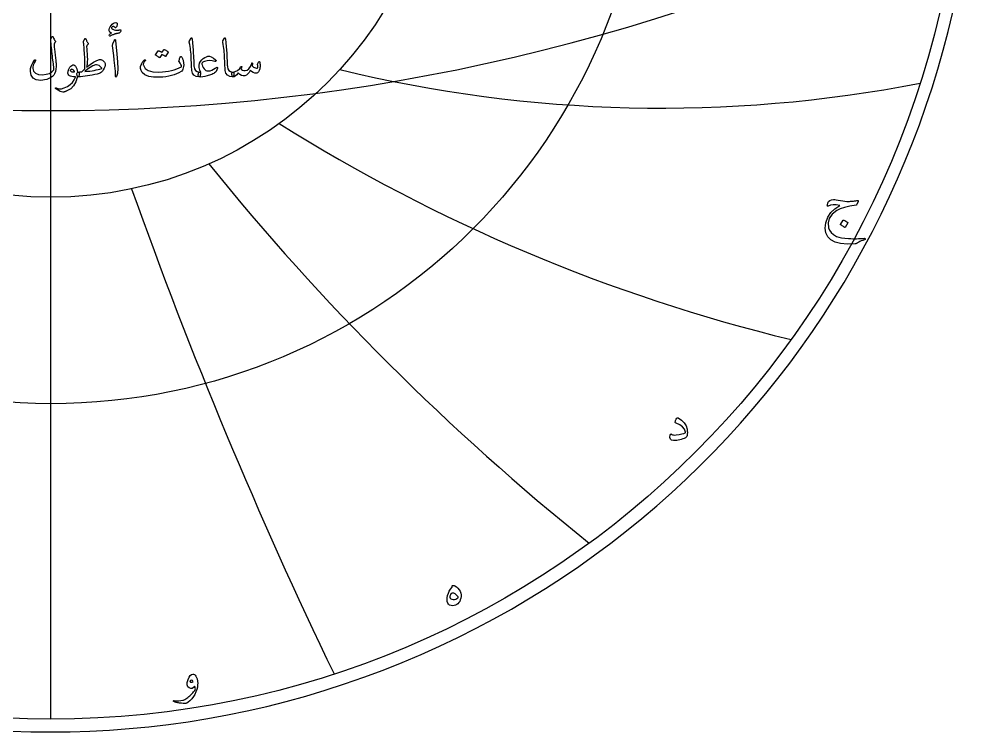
# Model space of a CAD drawing. Header units: millimetres. Extents: x -57 to 57, y -57 to 58.
# Drawn here: x -1.9 to 56.6, y -56.6 to -13 of the extents above; entities that cross this region are included whole.
import ezdxf

# ---------------------------------------------------------------- set-up
doc = ezdxf.new("R2010")
doc.units = ezdxf.units.MM
for name, color, linetype in [('CUT_OUTER', 1, 'Continuous'), ('ENGRAVE', 7, 'Continuous'), ('ENGRAVE_FINE', 8, 'Continuous'), ('TEXT', 5, 'Continuous')]:
    doc.layers.add(name, color=color, linetype=linetype)

msp = doc.modelspace()

# ---------------------------------------------------------------- linework, layer by layer
at = {"layer": 'CUT_OUTER'}
msp.add_arc((-0.0002, -0.0001), 56.5799, 134.296617, 87.801785, dxfattribs=at)
at = {"layer": 'ENGRAVE'}
for points in [[(0, -55.8), (0, 55.8)], [(0, -55.8), (0, -23.9096)]]:
    msp.add_lwpolyline(points, dxfattribs=at)
for radius in [55.8, 36.5261, 23.9096]:
    msp.add_circle((0, 0), radius, dxfattribs=at)
for centre, radius, start, end in [((37.3417, 64.6777), 83.137, 256.3176, 280.973176), ((70.1743, 70.1743), 105.7497, 237.894618, 256.386299), ((128.6075, 74.2516), 152.9292, 218.942336, 231.270124), ((286.4711, 76.7597), 298.8175, 199.58272, 205.746614)]:
    msp.add_arc(centre, radius, start, end, dxfattribs=at)
at = {"layer": 'ENGRAVE_FINE'}
msp.add_arc((0, 106.0028), 124.6138, 243.541053, 296.458947, dxfattribs=at)
at = {"layer": 'TEXT'}
for points in [[(4.1712, -13.8767), (4.1282, -13.8848), (4.0883, -13.8924), (4.0515, -13.8996), (4.0177, -13.9064), (3.9873, -13.913), (3.9604, -13.9196), (3.937, -13.9262), (3.9171, -13.9328), (3.8969, -13.9403), (3.8726, -13.9497), (3.8441, -13.961), (3.8115, -13.9741), (3.7748, -13.9892), (3.734, -14.0067), (3.689, -14.0264), (3.6399, -14.0483), (3.6199, -14.0549), (3.6028, -14.0549), (3.5885, -14.0483), (3.5772, -14.0351), (3.5704, -14.0027), (3.5896, -13.965), (3.6347, -13.9219), (3.7059, -13.8734), (3.6515, -13.8425), (3.6102, -13.8091), (3.5821, -13.7732), (3.5673, -13.7348), (3.5644, -13.6624), (3.5821, -13.5838), (3.6205, -13.4991), (3.6795, -13.4081), (3.7498, -13.3266), (3.8222, -13.2703), (3.8967, -13.2392), (3.9732, -13.2332), (4.0159, -13.2439), (4.045, -13.2662), (4.0604, -13.3), (4.0623, -13.3454), (4.0549, -13.3945), (4.0425, -13.4395), (4.0252, -13.4803), (4.0029, -13.517), (3.9806, -13.5428), (3.96, -13.5541), (3.941, -13.551), (3.9237, -13.5335), (3.9039, -13.5073), (3.8808, -13.4881), (3.8544, -13.476), (3.8247, -13.4708), (3.7936, -13.4708), (3.7661, -13.4774), (3.7424, -13.4906), (3.7224, -13.5104), (3.7078, -13.5343), (3.7034, -13.5566), (3.7094, -13.5772), (3.7257, -13.5962), (3.7867, -13.6414), (3.861, -13.6746), (3.9484, -13.6958), (4.0491, -13.7051), (4.0579, -13.7048), (4.0677, -13.7039), (4.0785, -13.7023), (4.0903, -13.7002), (4.1032, -13.6976), (4.1172, -13.6948), (4.1321, -13.6918), (4.1481, -13.6886), (4.1654, -13.6854), (4.1811, -13.6824), (4.1951, -13.6796), (4.2075, -13.6771), (4.2184, -13.6749), (4.2281, -13.6734), (4.2366, -13.6724), (4.2438, -13.6721), (4.2574, -13.6736), (4.2685, -13.6779), (4.2772, -13.6851), (4.2834, -13.6952), (4.2873, -13.7049), (4.2892, -13.7142), (4.289, -13.7231), (4.2867, -13.7315), (4.2547, -13.7913), (4.2248, -13.8355), (4.197, -13.8639), (4.1712, -13.8767)], [(0.066, -14.1011), (0.0718, -14.091), (0.0792, -14.0838), (0.0883, -14.0795), (0.099, -14.078), (0.1097, -14.0799), (0.1188, -14.0854), (0.1262, -14.0947), (0.132, -14.1077), (0.1627, -14.1834), (0.1955, -14.2488), (0.2304, -14.3039), (0.2673, -14.3486), (0.2782, -14.3647), (0.2813, -14.3833), (0.2766, -14.4043), (0.264, -14.4278), (0.256, -14.4392), (0.2483, -14.4501), (0.2411, -14.4606), (0.2343, -14.4707), (0.2279, -14.4802), (0.2219, -14.4889), (0.2164, -14.4967), (0.2112, -14.5037), (0.2025, -14.5165), (0.1963, -14.5318), (0.1926, -14.5495), (0.1914, -14.5697), (0.1953, -14.6267), (0.2005, -14.6889), (0.2069, -14.7563), (0.2145, -14.8288), (0.2232, -14.9064), (0.2326, -14.9892), (0.243, -15.0772), (0.2541, -15.1703), (0.2666, -15.2632), (0.2776, -15.3506), (0.2872, -15.4324), (0.2953, -15.5086), (0.3023, -15.5794), (0.3081, -15.6451), (0.313, -15.7056), (0.3168, -15.761), (0.3211, -15.925), (0.3077, -16.0803), (0.2766, -16.2269), (0.2277, -16.3649), (0.1801, -16.446), (0.1064, -16.5208), (0.0068, -16.5895), (-0.1188, -16.652), (-0.2549, -16.7038), (-0.3828, -16.7403), (-0.5024, -16.7615), (-0.6138, -16.7675), (-0.8926, -16.7292), (-1.0923, -16.624), (-1.2127, -16.452), (-1.254, -16.2131), (-1.2396, -16.0351), (-1.1929, -15.8608), (-1.1142, -15.6903), (-1.0032, -15.5234), (-0.9947, -15.5137), (-0.9859, -15.5077), (-0.9766, -15.5055), (-0.9669, -15.5069), (-0.9566, -15.5108), (-0.9488, -15.516), (-0.9434, -15.5224), (-0.9405, -15.53), (-0.9384, -15.5414), (-0.9389, -15.5523), (-0.9417, -15.5628), (-0.9471, -15.5729), (-1.0228, -15.7204), (-1.075, -15.846), (-1.1036, -15.9497), (-1.1088, -16.0316), (-1.0537, -16.208), (-0.9347, -16.3311), (-0.7518, -16.401), (-0.5049, -16.4177), (-0.2824, -16.3936), (-0.0932, -16.3377), (0.0625, -16.25), (0.1848, -16.1306), (0.1822, -16.073), (0.1778, -16.0056), (0.1715, -15.9286), (0.1633, -15.8419), (0.1531, -15.7452), (0.1407, -15.6385), (0.1259, -15.5217), (0.1089, -15.3947), (0.0928, -15.2637), (0.0775, -15.1348), (0.0631, -15.008), (0.0495, -14.8832), (0.0369, -14.7605), (0.0256, -14.6398), (0.0155, -14.5212), (0.0066, -14.4047), (-0.0066, -14.2925), (-0.006, -14.2797), (-0.0041, -14.2678), (-0.001, -14.2566), (0.0033, -14.2463)], [(2.079, -14.2199), (2.0868, -14.2115), (2.0938, -14.2059), (2.1, -14.2032), (2.1054, -14.2034), (2.1118, -14.2063), (2.1178, -14.2117), (2.1233, -14.2195), (2.1285, -14.2298), (2.1494, -14.2744), (2.1693, -14.3156), (2.1882, -14.3536), (2.206, -14.3882), (2.2231, -14.4192), (2.2395, -14.446), (2.2552, -14.4687), (2.2704, -14.4872), (2.2815, -14.5025), (2.2852, -14.5186), (2.2815, -14.5355), (2.2704, -14.5532), (2.2044, -14.6357), (2.1959, -14.6499), (2.1904, -14.6662), (2.1877, -14.6846), (2.1879, -14.705), (2.1986, -14.8607), (2.2077, -14.9979), (2.2151, -15.1165), (2.2209, -15.2165), (2.2252, -15.2982), (2.2283, -15.3617), (2.2302, -15.4071), (2.2308, -15.4343), (2.2301, -15.5148), (2.2279, -15.5911), (2.2243, -15.6633), (2.2192, -15.7313), (2.213, -15.7953), (2.2056, -15.8551), (2.1973, -15.9108), (2.1879, -15.9623), (2.4121, -15.7907), (2.6062, -15.6587), (2.7701, -15.5663), (2.904, -15.5135), (2.9636, -15.4995), (3.017, -15.4937), (3.0643, -15.4962), (3.1053, -15.5069), (3.1633, -15.537), (3.2183, -15.5845), (3.2705, -15.6492), (3.3198, -15.7313), (3.3274, -15.7509), (3.3305, -15.7734), (3.3291, -15.7988), (3.3231, -15.827), (3.2903, -15.9285), (3.2513, -16.025), (3.2062, -16.1166), (3.1548, -16.2032), (3.1049, -16.2589), (3.0343, -16.3072), (2.9432, -16.348), (2.8314, -16.3814), (2.6818, -16.4145), (2.5332, -16.4445), (2.3856, -16.4714), (2.239, -16.4953), (2.0937, -16.5158), (1.9499, -16.5328), (1.8075, -16.5463), (1.6665, -16.5563), (1.6506, -16.5518), (1.636, -16.5382), (1.6226, -16.5155), (1.6104, -16.4837), (1.5997, -16.4447), (1.5939, -16.407), (1.5931, -16.3705), (1.5972, -16.3352), (1.6065, -16.3045), (1.6211, -16.2816), (1.6411, -16.2665), (1.6665, -16.2593), (1.7002, -16.2575), (1.7321, -16.2552), (1.7621, -16.2525), (1.7902, -16.2494), (1.8165, -16.2463), (1.841, -16.2436), (1.8636, -16.2414), (1.8843, -16.2395), (2.0691, -16.0613), (2.0707, -16.0536), (2.0724, -16.0436), (2.074, -16.0313), (2.0757, -16.0168), (2.0773, -16), (2.079, -15.9809), (2.0806, -15.9595), (2.0823, -15.9359), (2.0837, -15.9102), (2.0848, -15.8827), (2.0854, -15.8533), (2.0856, -15.8221), (2.0856, -15.7892), (2.0856, -15.7548), (2.0856, -15.719), (2.0856, -15.6818), (2.0852, -15.6397), (2.0839, -15.5894), (2.0819, -15.5308), (2.079, -15.464), (2.0753, -15.3894), (2.0707, -15.3073), (2.0654, -15.2178), (2.0592, -15.1208), (2.045, -14.9057), (2.032, -14.7355), (2.0202, -14.6103), (2.0097, -14.5301), (2.0012, -14.4786), (1.9957, -14.4394), (1.993, -14.4126), (1.9932, -14.3981), (2.0032, -14.3709), (2.0134, -14.3453), (2.0238, -14.3214), (2.0344, -14.2991), (2.0453, -14.2781), (2.0563, -14.2579), (2.0676, -14.2385), (2.079, -14.2199)], [(3.8709, -14.3453), (3.9025, -14.2843), (3.9278, -14.2628), (3.947, -14.281), (3.96, -14.3387), (4.0359, -15.1472), (4.0811, -15.6435), (4.0912, -16.0399), (4.0662, -16.3365), (4.0062, -16.5332), (3.9953, -16.5493), (3.9856, -16.558), (3.9771, -16.5592), (3.9699, -16.553), (3.9641, -16.5433), (3.96, -16.5307), (3.9575, -16.5153), (3.9567, -16.4969), (3.9567, -16.354), (3.9501, -16.2024), (3.9369, -16.0421), (3.9171, -15.8732), (3.9128, -15.8291), (3.8998, -15.7099), (3.8781, -15.5156), (3.8478, -15.2462), (3.7752, -14.6489), (3.7736, -14.6172), (3.7752, -14.5879), (3.7801, -14.5611), (3.7884, -14.5367)], [(8.5833, -14.1803), (8.5897, -14.1704), (8.5957, -14.1638), (8.6012, -14.1605), (8.6064, -14.1605), (8.6142, -14.1648), (8.6212, -14.1778), (8.6274, -14.1995), (8.6328, -14.2298), (8.66, -14.4763), (8.6823, -14.7042), (8.6996, -14.9135), (8.712, -15.1043), (8.7199, -15.2675), (8.7273, -15.4137), (8.734, -15.543), (8.74, -15.6554), (8.7453, -15.7509), (8.7495, -15.8295), (8.7527, -15.8912), (8.7549, -15.9359), (8.7842, -16.07), (8.8489, -16.1686), (8.9492, -16.2317), (9.0849, -16.2593), (9.1226, -16.2692), (9.1468, -16.2923), (9.1573, -16.3286), (9.1542, -16.3781), (9.1387, -16.4561), (9.122, -16.5118), (9.1041, -16.5452), (9.0849, -16.5563), (8.8939, -16.5312), (8.7532, -16.4557), (8.6629, -16.3299), (8.6229, -16.1537), (8.6166, -16.0695), (8.6109, -15.985), (8.6059, -15.9003), (8.6014, -15.8155), (8.5974, -15.7304), (8.5936, -15.6451), (8.59, -15.5596), (8.5866, -15.4739), (8.5804, -15.3105), (8.5717, -15.1633), (8.5606, -15.0324), (8.547, -14.9179), (8.5309, -14.8078), (8.5123, -14.6906), (8.4913, -14.5661), (8.4678, -14.4344), (8.4647, -14.4107), (8.4653, -14.389), (8.4697, -14.3694), (8.4777, -14.3519)], [(10.626, -14.1803), (10.6324, -14.1704), (10.6384, -14.1638), (10.6439, -14.1605), (10.6491, -14.1605), (10.6569, -14.1648), (10.6639, -14.1778), (10.6701, -14.1995), (10.6755, -14.2298), (10.7027, -14.4763), (10.725, -14.7042), (10.7423, -14.9135), (10.7547, -15.1043), (10.7626, -15.2675), (10.77, -15.4137), (10.7767, -15.543), (10.7827, -15.6554), (10.788, -15.7509), (10.7922, -15.8295), (10.7954, -15.8912), (10.7976, -15.9359), (10.8269, -16.07), (10.8916, -16.1686), (10.9919, -16.2317), (11.1276, -16.2593), (11.1653, -16.2692), (11.1895, -16.2923), (11.2, -16.3286), (11.1969, -16.3781), (11.1814, -16.4561), (11.1647, -16.5118), (11.1468, -16.5452), (11.1276, -16.5563), (10.9366, -16.5312), (10.7959, -16.4557), (10.7056, -16.3299), (10.6656, -16.1537), (10.6593, -16.0695), (10.6536, -15.985), (10.6486, -15.9003), (10.6441, -15.8155), (10.6401, -15.7304), (10.6363, -15.6451), (10.6327, -15.5596), (10.6293, -15.4739), (10.6231, -15.3105), (10.6144, -15.1633), (10.6033, -15.0324), (10.5897, -14.9179), (10.5736, -14.8078), (10.555, -14.6906), (10.534, -14.5661), (10.5105, -14.4344), (10.5074, -14.4107), (10.508, -14.389), (10.5124, -14.3694), (10.5204, -14.3519)], [(6.9069, -14.8898), (6.911, -14.8857), (6.9168, -14.8832), (6.9242, -14.8824), (6.9333, -14.8832), (6.9658, -14.8954), (6.9972, -14.9088), (7.0277, -14.9234), (7.057, -14.9393), (7.0856, -14.9566), (7.1136, -14.9756), (7.1409, -14.9962), (7.1676, -15.0185), (7.1728, -15.0253), (7.175, -15.0325), (7.1744, -15.0402), (7.1709, -15.0482), (7.0125, -15.299), (7.0082, -15.3023), (7.0018, -15.3023), (6.9933, -15.299), (6.9828, -15.2924), (6.9756, -15.2863), (6.9638, -15.278), (6.9475, -15.2674), (6.9267, -15.2545), (6.9011, -15.2391), (6.8706, -15.2211), (6.8351, -15.2003), (6.7947, -15.1769), (6.6693, -15.3716), (6.6635, -15.3776), (6.6561, -15.379), (6.647, -15.3759), (6.6363, -15.3683), (6.627, -15.3617), (6.6124, -15.3518), (6.5924, -15.3386), (6.567, -15.3221), (6.5359, -15.3023), (6.4985, -15.2792), (6.455, -15.2528), (6.4053, -15.2231), (6.4001, -15.2182), (6.3979, -15.2132), (6.3985, -15.2083), (6.402, -15.2033), (6.5637, -14.9624), (6.5678, -14.9583), (6.5736, -14.9558), (6.581, -14.955), (6.5901, -14.9558), (6.6177, -14.9648), (6.6445, -14.9752), (6.6705, -14.9871), (6.6957, -15.0004), (6.72, -15.0149), (6.7435, -15.0305), (6.7662, -15.0471), (6.7881, -15.0647)], [(7.9827, -15.3287), (8.0049, -15.3566), (8.0252, -15.3873), (8.0436, -15.4209), (8.0602, -15.4574), (8.075, -15.4966), (8.0879, -15.5383), (8.0989, -15.5824), (8.1081, -15.629), (8.1201, -15.7227), (8.1229, -15.8155), (8.1168, -15.9075), (8.1015, -15.9986), (8.0784, -16.0799), (8.0487, -16.1455), (8.0124, -16.1954), (7.9695, -16.2296), (7.8334, -16.3016), (7.689, -16.3657), (7.5364, -16.422), (7.3755, -16.4705), (7.2064, -16.5107), (7.029, -16.5423), (6.8434, -16.5652), (6.6495, -16.5794), (6.2861, -16.5757), (5.9878, -16.525), (5.7548, -16.4272), (5.5869, -16.2824), (5.518, -16.1692), (5.4862, -16.0473), (5.4916, -15.9167), (5.5341, -15.7775), (5.5484, -15.7475), (5.565, -15.7169), (5.5839, -15.6856), (5.605, -15.6538), (5.6285, -15.6213), (5.6541, -15.5882), (5.6821, -15.5545), (5.7123, -15.5201), (5.7224, -15.5104), (5.7329, -15.5044), (5.7439, -15.5022), (5.7552, -15.5036), (5.7628, -15.5065), (5.7692, -15.5119), (5.7744, -15.5197), (5.7783, -15.53), (5.7802, -15.5397), (5.7791, -15.549), (5.7752, -15.5579), (5.7684, -15.5663), (5.7401, -15.5999), (5.7148, -15.6348), (5.6923, -15.6709), (5.6727, -15.7082), (5.6593, -15.7439), (5.6521, -15.7783), (5.651, -15.8115), (5.6562, -15.8435), (5.7593, -16.0302), (5.9532, -16.1611), (6.2378, -16.2364), (6.6132, -16.256), (6.8196, -16.2481), (7.0162, -16.2309), (7.2032, -16.2044), (7.3804, -16.1686), (7.5482, -16.1235), (7.7067, -16.0692), (7.856, -16.0055), (7.9959, -15.9326), (7.9823, -15.8646), (7.9513, -15.7891), (7.9031, -15.7062), (7.8375, -15.6158), (7.8354, -15.6072), (7.8358, -15.5911), (7.8387, -15.5676), (7.8441, -15.5366), (7.8455, -15.5335), (7.8466, -15.5308), (7.8472, -15.5286), (7.8474, -15.5267), (7.8581, -15.4846), (7.8738, -15.4376), (7.8944, -15.3856), (7.92, -15.3287), (7.9313, -15.3114), (7.9456, -15.3056), (7.9627, -15.3114), (7.9827, -15.3287)], [(10.197, -16.0184), (10.1079, -16.2164), (10.0966, -16.236), (10.0856, -16.2519), (10.0751, -16.2641), (10.065, -16.2725), (10.0136, -16.3077), (9.9586, -16.3406), (9.8998, -16.3712), (9.8373, -16.3996), (9.7713, -16.4261), (9.702, -16.4511), (9.6294, -16.4747), (9.5535, -16.4969), (9.4116, -16.5316), (9.2862, -16.553), (9.1773, -16.5613), (9.0849, -16.5563), (9.0496, -16.5402), (9.0263, -16.5085), (9.015, -16.461), (9.0156, -16.3979), (9.0241, -16.341), (9.0362, -16.2989), (9.0521, -16.2717), (9.0717, -16.2593), (9.075, -16.2593), (9.0783, -16.2593), (9.0816, -16.2593), (9.0849, -16.2593), (9.1094, -16.2618), (9.1336, -16.2626), (9.1573, -16.2618), (9.1806, -16.2593), (9.1406, -16.2001), (9.1096, -16.1347), (9.0878, -16.0632), (9.075, -15.9854), (9.0731, -15.8462), (9.0973, -15.7222), (9.1474, -15.6135), (9.2235, -15.5201), (9.3215, -15.4329), (9.4174, -15.3658), (9.5112, -15.319), (9.603, -15.2924), (9.702, -15.2926), (9.8142, -15.3295), (9.9396, -15.4032), (10.0782, -15.5135), (10.0939, -15.5306), (10.1013, -15.549), (10.1005, -15.5686), (10.0914, -15.5894), (10.0784, -15.6055), (10.0625, -15.6142), (10.0438, -15.6154), (10.0221, -15.6092), (9.8668, -15.5643), (9.7111, -15.5482), (9.5549, -15.561), (9.3984, -15.6026), (9.3363, -15.6288), (9.2887, -15.6579), (9.2555, -15.6899), (9.2367, -15.7247), (9.2322, -15.7689), (9.2449, -15.8254), (9.2751, -15.8943), (9.3225, -15.9755), (9.3802, -16.0576), (9.4347, -16.1191), (9.4858, -16.1599), (9.5337, -16.1801), (9.6379, -16.1904), (9.7424, -16.1785), (9.8474, -16.1442), (9.9528, -16.0877), (10.0485, -16.0217), (10.098, -15.9904), (10.1376, -15.9722), (10.1673, -15.9673), (10.1871, -15.9755), (10.1951, -15.9856), (10.1995, -15.9961), (10.2001, -16.0071), (10.197, -16.0184)], [(12.7281, -15.6158), (12.7353, -15.6109), (12.7438, -15.6125), (12.7535, -15.6208), (12.7644, -15.6356), (12.7762, -15.6608), (12.785, -15.6967), (12.791, -15.7433), (12.7941, -15.8006), (12.7951, -15.8658), (12.7916, -15.9293), (12.7836, -15.9912), (12.771, -16.0514), (12.7343, -16.1686), (12.6934, -16.2527), (12.6485, -16.3039), (12.5994, -16.322), (12.4833, -16.3152), (12.3758, -16.2849), (12.277, -16.2311), (12.1869, -16.1537), (12.125, -16.2756), (12.0516, -16.3707), (11.9666, -16.439), (11.8701, -16.4804), (11.7688, -16.4895), (11.6663, -16.4639), (11.5626, -16.4037), (11.4576, -16.3088), (11.3726, -16.4171), (11.2893, -16.4944), (11.2076, -16.5408), (11.1276, -16.5563), (11.1115, -16.5472), (11.0962, -16.52), (11.0818, -16.4746), (11.0682, -16.4111), (11.0632, -16.3484), (11.0715, -16.3022), (11.0929, -16.2725), (11.1276, -16.2593), (11.2798, -16.2249), (11.413, -16.1578), (11.5273, -16.0582), (11.6226, -15.926), (11.6278, -15.9188), (11.6333, -15.9136), (11.6393, -15.9105), (11.6457, -15.9095), (11.6535, -15.9103), (11.6605, -15.9128), (11.6667, -15.9169), (11.6721, -15.9227), (11.6752, -15.9405), (11.668, -15.9706), (11.6504, -16.0131), (11.6226, -16.0679), (11.6591, -16.1102), (11.7158, -16.1413), (11.7928, -16.1613), (11.8899, -16.1702), (12.011, -16.1448), (12.1168, -16.0621), (12.2073, -15.9221), (12.2826, -15.7247), (12.2863, -15.7146), (12.2908, -15.7074), (12.2962, -15.7031), (12.3024, -15.7016), (12.3117, -15.7024), (12.3197, -15.7049), (12.3265, -15.709), (12.3321, -15.7148), (12.3362, -15.7231), (12.3387, -15.7313), (12.3395, -15.7396), (12.3387, -15.7478), (12.3057, -15.8864), (12.3443, -15.9207), (12.3907, -15.9508), (12.4449, -15.9768), (12.507, -15.9986), (12.5674, -16.0128), (12.6134, -16.0159), (12.645, -16.0079), (12.6621, -15.9887), (12.6677, -15.9594), (12.6646, -15.9178), (12.6528, -15.8637), (12.6324, -15.7973), (12.6359, -15.7785), (12.653, -15.742), (12.6838, -15.6878), (12.7281, -15.6158)], [(1.6005, -16.5926), (1.5232, -16.8642), (1.3934, -17.0917), (1.2113, -17.2751), (0.9768, -17.4143), (0.944, -17.4284), (0.9116, -17.4411), (0.8797, -17.4524), (0.8481, -17.4622), (0.8172, -17.4703), (0.787, -17.4766), (0.7578, -17.481), (0.7293, -17.4836), (0.6583, -17.4735), (0.5643, -17.4366), (0.4471, -17.3729), (0.3069, -17.2823), (0.2918, -17.2693), (0.283, -17.2567), (0.2803, -17.2446), (0.2838, -17.2328), (0.2916, -17.2237), (0.3019, -17.2196), (0.3147, -17.2204), (0.33, -17.2262), (0.4758, -17.2734), (0.6394, -17.2732), (0.8207, -17.2256), (1.0197, -17.1305), (1.1822, -17.0202), (1.3167, -16.8904), (1.4231, -16.7413), (1.5015, -16.5728), (1.5009, -16.5668), (1.499, -16.5621), (1.4959, -16.5586), (1.4916, -16.5563), (1.378, -16.5497), (1.2812, -16.5365), (1.2014, -16.5167), (1.1385, -16.4903), (1.0898, -16.4495), (1.0593, -16.393), (1.0469, -16.3208), (1.0527, -16.2329), (1.0546, -16.2213), (1.0568, -16.2094), (1.0595, -16.1973), (1.0626, -16.1851), (1.0661, -16.1724), (1.07, -16.1591), (1.0744, -16.1452), (1.0791, -16.1306), (1.1179, -16.0364), (1.1649, -15.9582), (1.2202, -15.8961), (1.2837, -15.8501), (1.3487, -15.825), (1.4083, -15.8254), (1.4625, -15.8514), (1.5114, -15.9029), (1.5541, -15.9747), (1.5865, -16.058), (1.6085, -16.1529), (1.6203, -16.2593), (1.6268, -16.2592), (1.6331, -16.2589), (1.6392, -16.2584), (1.645, -16.2577), (1.6509, -16.2569), (1.657, -16.2564), (1.6633, -16.2561), (1.6698, -16.256), (1.6921, -16.2608), (1.7094, -16.275), (1.7218, -16.2987), (1.7292, -16.3319), (1.7323, -16.3684), (1.7317, -16.4053), (1.7273, -16.4427), (1.7193, -16.4804), (1.7088, -16.5136), (1.697, -16.5373), (1.684, -16.5516), (1.6698, -16.5563), (1.6071, -16.5563), (1.6067, -16.5623), (1.6054, -16.5703), (1.6034, -16.5804), (1.6005, -16.5926)], [(1.4421, -16.223), (1.4074, -16.1626), (1.3695, -16.1199), (1.3282, -16.0949), (1.2837, -16.0877), (1.2571, -16.0947), (1.2334, -16.1059), (1.2125, -16.1211), (1.1946, -16.1405), (1.1888, -16.1508), (1.188, -16.162), (1.1921, -16.1739), (1.2012, -16.1867), (1.2352, -16.2166), (1.2845, -16.237), (1.3491, -16.248), (1.4289, -16.2494), (1.4371, -16.2478), (1.4421, -16.2428), (1.4437, -16.2346), (1.4421, -16.223)], [(2.7885, -15.8105), (2.7718, -15.8111), (2.7547, -15.813), (2.7371, -15.8161), (2.7192, -15.8204), (2.5571, -15.8841), (2.3974, -15.973), (2.2403, -16.0871), (2.0856, -16.2263), (2.2401, -16.2119), (2.3867, -16.195), (2.5255, -16.1756), (2.6565, -16.1537), (2.7796, -16.1292), (2.8949, -16.1017), (3.0024, -16.0714), (3.102, -16.0382), (3.1113, -16.0343), (3.116, -16.0291), (3.1162, -16.0227), (3.1119, -16.0151), (3.0409, -15.9281), (2.9634, -15.865), (2.8792, -15.8258), (2.7885, -15.8105)], [(49.3758, -24.171), (49.2913, -24.3611), (49.2836, -24.3736), (49.2746, -24.3831), (49.2642, -24.3895), (49.2526, -24.3928), (48.8621, -24.4544), (48.5354, -24.5301), (48.2725, -24.6198), (48.0734, -24.7237), (47.7942, -24.9514), (47.6149, -25.2015), (47.5355, -25.4741), (47.5559, -25.7691), (47.618, -25.9288), (47.7231, -26.0701), (47.8714, -26.1928), (48.0628, -26.2971), (48.1972, -26.3437), (48.3647, -26.3816), (48.5651, -26.4106), (48.7985, -26.4309), (48.9226, -26.4368), (49.0449, -26.4405), (49.1655, -26.4421), (49.2843, -26.4414), (49.4009, -26.4388), (49.5148, -26.4344), (49.6261, -26.4282), (49.7348, -26.4203), (49.7603, -26.4185), (49.7806, -26.4203), (49.7955, -26.4256), (49.8052, -26.4344), (49.8105, -26.4452), (49.8123, -26.4564), (49.8105, -26.468), (49.8052, -26.4801), (49.8014, -26.4866), (49.7969, -26.492), (49.7917, -26.4963), (49.7859, -26.4995), (49.7796, -26.5023), (49.7731, -26.5052), (49.7664, -26.5084), (49.7595, -26.5118), (49.658, -26.5442), (49.5685, -26.5778), (49.4908, -26.6128), (49.4251, -26.6491), (49.3829, -26.6753), (49.3445, -26.6975), (49.3099, -26.7158), (49.279, -26.7301), (49.2522, -26.7411), (49.2301, -26.7494), (49.2126, -26.7551), (49.1998, -26.7582), (48.7184, -26.776), (48.3092, -26.7415), (47.9722, -26.6546), (47.7073, -26.5153), (47.5159, -26.3244), (47.4028, -26.0859), (47.3681, -25.7999), (47.4116, -25.4664), (47.5269, -25.1304), (47.7073, -24.8442), (47.9528, -24.6077), (48.2635, -24.4209), (48.0435, -24.3789), (47.8516, -24.369), (47.6879, -24.3912), (47.5524, -24.4456), (47.5405, -24.45), (47.5295, -24.4526), (47.5194, -24.4535), (47.5102, -24.4526), (47.5025, -24.4498), (47.497, -24.4447), (47.4937, -24.4374), (47.4926, -24.428), (47.4974, -24.3842), (47.5049, -24.3409), (47.515, -24.298), (47.5278, -24.2555), (47.5727, -24.173), (47.6439, -24.1121), (47.7416, -24.0727), (47.8657, -24.0549), (47.9442, -24.0555), (48.0426, -24.0645), (48.1607, -24.0819), (48.2987, -24.1077), (48.441, -24.1334), (48.5723, -24.1508), (48.6927, -24.1598), (48.802, -24.1605), (48.8546, -24.1582), (48.9103, -24.1547), (48.969, -24.1502), (49.0308, -24.1446), (49.0957, -24.1377), (49.1637, -24.1292), (49.2348, -24.1192), (49.3089, -24.1077), (49.3514, -24.1063), (49.3767, -24.1165), (49.3848, -24.138), (49.3758, -24.171)], [(48.4676, -25.3115), (48.472, -25.3071), (48.4782, -25.3045), (48.4861, -25.3036), (48.4958, -25.3045), (48.5642, -25.3322), (48.6287, -25.3661), (48.6892, -25.4061), (48.7457, -25.4523), (48.7512, -25.4593), (48.7536, -25.4664), (48.753, -25.4734), (48.7492, -25.4805), (48.5838, -25.748), (48.5776, -25.7544), (48.5697, -25.7559), (48.56, -25.7526), (48.5486, -25.7445), (48.5387, -25.7374), (48.5231, -25.7269), (48.5017, -25.7128), (48.4747, -25.6952), (48.4414, -25.6741), (48.4016, -25.6494), (48.3552, -25.6213), (48.3022, -25.5896), (48.2951, -25.5843), (48.2916, -25.579), (48.2916, -25.5737), (48.2951, -25.5685)], [(38.1856, -37.627), (38.1996, -37.5851), (38.2134, -37.5474), (38.2269, -37.5138), (38.2402, -37.4845), (38.2531, -37.4591), (38.2653, -37.4374), (38.2768, -37.4195), (38.2877, -37.4053), (38.3047, -37.3916), (38.3238, -37.3859), (38.3451, -37.3881), (38.3687, -37.3982), (38.577, -37.5379), (38.7374, -37.7001), (38.8498, -37.8847), (38.9143, -38.0917), (38.9233, -38.1509), (38.9292, -38.2087), (38.9321, -38.2653), (38.9319, -38.3205), (38.9284, -38.3739), (38.9213, -38.4252), (38.9108, -38.4743), (38.8967, -38.5211), (38.8841, -38.5462), (38.8676, -38.5686), (38.8472, -38.5884), (38.8228, -38.6056), (38.7387, -38.6467), (38.652, -38.6822), (38.5627, -38.7119), (38.4708, -38.7358), (38.3766, -38.7545), (38.2807, -38.7684), (38.183, -38.7774), (38.0836, -38.7816), (37.9656, -38.7618), (37.8935, -38.6954), (37.8671, -38.5823), (37.8864, -38.4226), (37.893, -38.4052), (37.9023, -38.3918), (37.9142, -38.3823), (37.9287, -38.3768), (37.9412, -38.3783), (37.9542, -38.383), (37.9676, -38.3907), (37.9815, -38.4014), (38.0244, -38.4245), (38.0827, -38.4375), (38.1564, -38.4404), (38.2455, -38.4331), (38.4389, -38.405), (38.5966, -38.3733), (38.7187, -38.3381), (38.8052, -38.2994), (38.8096, -38.2941), (38.8122, -38.2853), (38.8131, -38.273), (38.8122, -38.2571), (38.7526, -38.0908), (38.6371, -37.9438), (38.4657, -37.8162), (38.2384, -37.708), (38.2087, -37.6924), (38.19, -37.6737), (38.1823, -37.6519), (38.1856, -37.627)], [(24.5634, -47.6431), (24.5935, -47.6292), (24.6276, -47.6264), (24.6657, -47.6345), (24.7077, -47.6536), (24.8122, -47.7236), (24.9004, -47.8032), (24.9724, -47.8926), (25.028, -47.9916), (25.0665, -48.0947), (25.087, -48.2001), (25.0894, -48.3077), (25.0738, -48.4175), (25.0454, -48.5176), (25.006, -48.6067), (24.9557, -48.6848), (24.8943, -48.7519), (24.825, -48.8058), (24.7508, -48.8443), (24.6719, -48.8674), (24.588, -48.8751), (24.4785, -48.8672), (24.3892, -48.8364), (24.3201, -48.7827), (24.2712, -48.7061), (24.242, -48.6131), (24.2316, -48.5064), (24.2402, -48.386), (24.2677, -48.252), (24.3124, -48.113), (24.3724, -47.981), (24.4479, -47.856), (24.5388, -47.7381), (24.5418, -47.7326), (24.544, -47.7232), (24.5454, -47.7097), (24.5458, -47.6924), (24.5469, -47.6734), (24.5502, -47.6589), (24.5557, -47.6488), (24.5634, -47.6431)], [(24.8978, -48.3999), (24.9125, -48.3814), (24.9145, -48.3576), (24.9037, -48.3286), (24.8802, -48.2943), (24.7986, -48.2054), (24.7192, -48.1429), (24.6419, -48.1068), (24.5669, -48.0972), (24.5313, -48.1035), (24.4983, -48.1227), (24.4679, -48.1546), (24.4402, -48.1992), (24.418, -48.2474), (24.4041, -48.2899), (24.3986, -48.3266), (24.4015, -48.3576), (24.4261, -48.4146), (24.4684, -48.4553), (24.5282, -48.4797), (24.6056, -48.4879), (24.6912, -48.4824), (24.7684, -48.4659), (24.8373, -48.4384), (24.8978, -48.3999)], [(8.3896, -53.3833), (8.4538, -53.2342), (8.5233, -53.1281), (8.5981, -53.0652), (8.6782, -53.0454), (8.7284, -53.0542), (8.7768, -53.0806), (8.8234, -53.1246), (8.8683, -53.1862), (8.8899, -53.2218), (8.9088, -53.2584), (8.9251, -53.2958), (8.9387, -53.334), (8.9504, -53.3734), (8.9607, -53.4141), (8.9697, -53.4561), (8.9774, -53.4995), (8.9847, -53.5961), (8.9783, -53.7098), (8.9583, -53.8407), (8.9246, -53.9888), (8.8749, -54.1421), (8.8067, -54.2888), (8.72, -54.429), (8.6149, -54.5625), (8.5046, -54.6789), (8.4063, -54.764), (8.3198, -54.8179), (8.2453, -54.8406), (8.1691, -54.8446), (8.0816, -54.8424), (7.9826, -54.834), (7.8721, -54.8195), (7.8162, -54.8104), (7.7643, -54.8006), (7.7167, -54.7901), (7.6733, -54.779), (7.6338, -54.7677), (7.598, -54.7566), (7.566, -54.7457), (7.5377, -54.735), (7.521, -54.7258), (7.5096, -54.7156), (7.5034, -54.7046), (7.5025, -54.6928), (7.508, -54.6809), (7.5175, -54.6734), (7.5309, -54.6703), (7.5483, -54.6716), (7.684, -54.6848), (7.8167, -54.6857), (7.9463, -54.6743), (8.0728, -54.6505), (8.1118, -54.6384), (8.1551, -54.6197), (8.2025, -54.5944), (8.2541, -54.5625), (8.3098, -54.524), (8.3698, -54.4789), (8.4339, -54.4272), (8.5022, -54.3689), (8.5691, -54.3086), (8.6289, -54.251), (8.6817, -54.196), (8.7275, -54.1436), (8.766, -54.0937), (8.797, -54.046), (8.8206, -54.0004), (8.8366, -53.9571), (8.8274, -53.8915), (8.8173, -53.8427), (8.8063, -53.8106), (8.7944, -53.7952), (8.7229, -53.8794), (8.6421, -53.9245), (8.5522, -53.9305), (8.4529, -53.8972), (8.3711, -53.8255), (8.3333, -53.716), (8.3394, -53.5686), (8.3896, -53.3833)], [(8.7099, -53.5136), (8.658, -53.4506), (8.6043, -53.4273), (8.5489, -53.4436), (8.4917, -53.4995), (8.5383, -53.5373), (8.5902, -53.5523), (8.6474, -53.5444), (8.7099, -53.5136)]]:
    msp.add_lwpolyline(points, close=True, dxfattribs=at)

doc.saveas('drawing.dxf')
